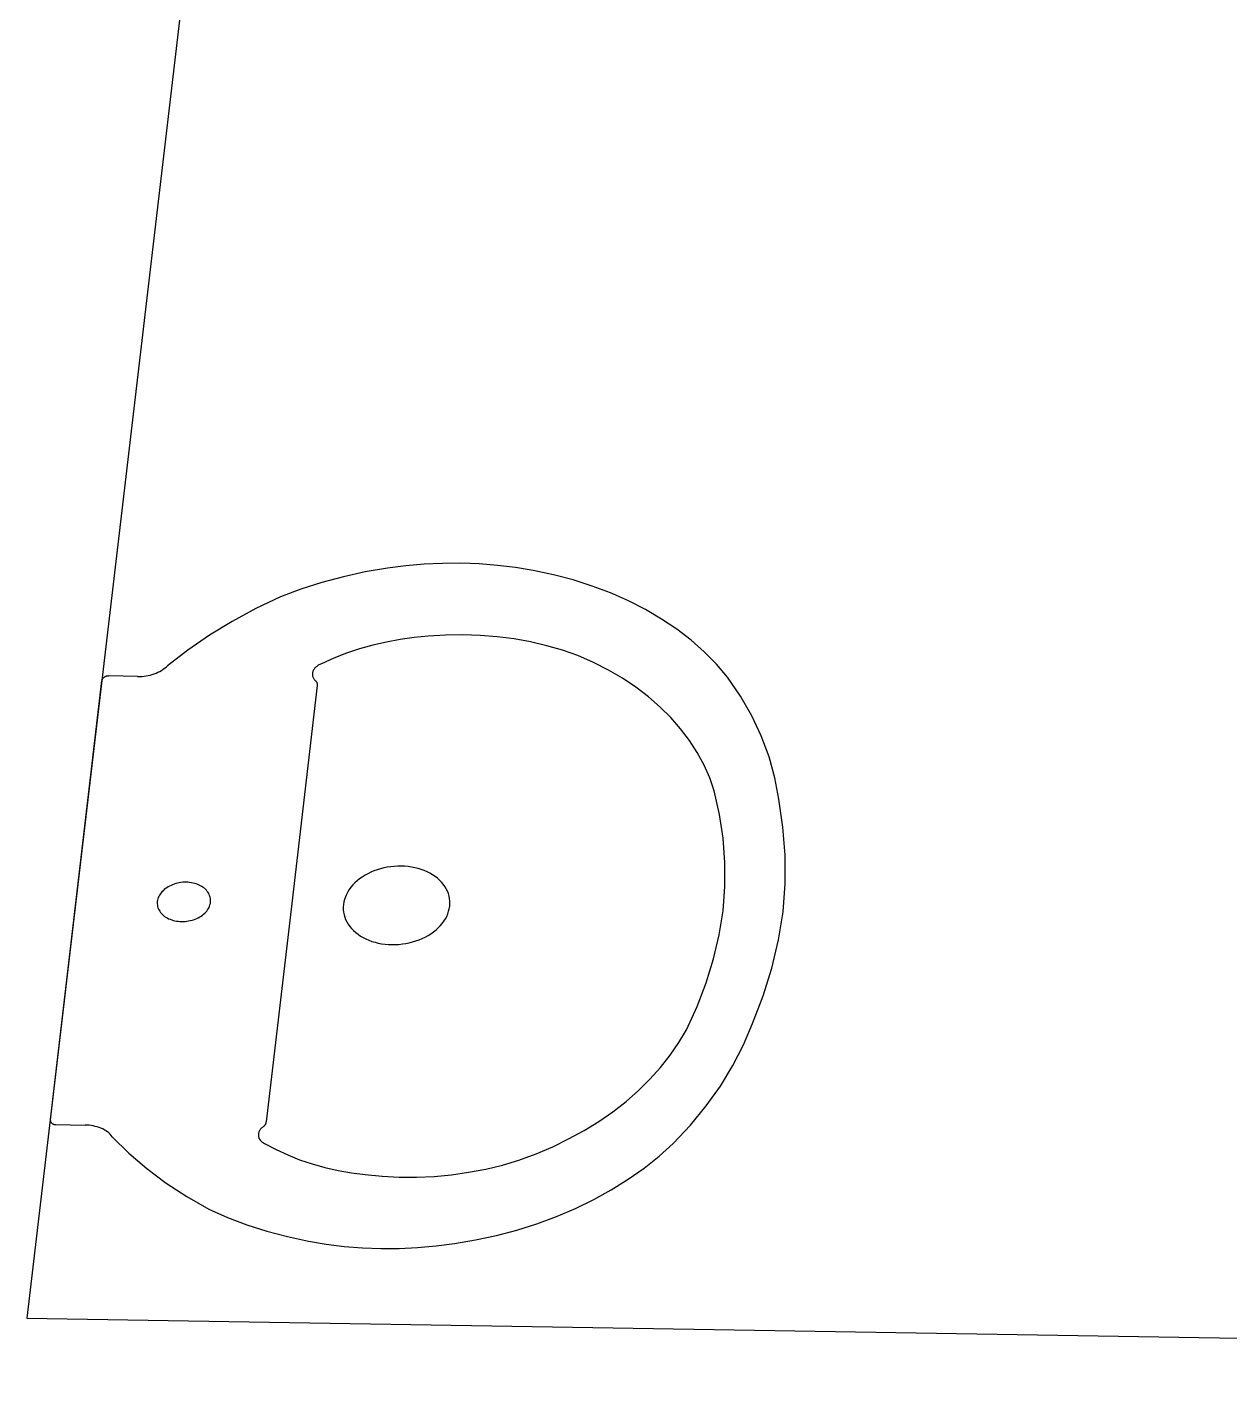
# Model space of a CAD drawing. Extents: x -68 to 264, y 51 to 115.
# Drawn here: x -63.208 to -62.303, y 74.777 to 75.793 of the extents above; entities that cross this region are included whole.
import ezdxf

# ---------------------------------------------------------------- set-up
doc = ezdxf.new("R2010")
doc.units = 0
doc.layers.get('0').update_dxf_attribs({"linetype": 'CONTINUOUS'})

msp = doc.modelspace()

# ---------------------------------------------------------------- linework, layer by layer
for p, q in [((-62.9758, 76.801), (-63.2082, 74.8218)), ((-62.9536, 75.3833), (-62.97, 75.3797)), ((-62.937, 75.3861), (-62.9536, 75.3833)), ((-62.9232, 75.3879), (-62.937, 75.3861)), ((-62.9094, 75.3892), (-62.9232, 75.3879)), ((-62.8955, 75.3898), (-62.9094, 75.3892)), ((-62.8816, 75.3899), (-62.8955, 75.3898)), ((-62.8678, 75.3894), (-62.8816, 75.3899)), ((-62.8541, 75.3883), (-62.8678, 75.3894)), ((-62.8406, 75.3866), (-62.8541, 75.3883)), ((-62.8273, 75.3843), (-62.8406, 75.3866)), ((-62.8121, 75.3812), (-62.8273, 75.3843)), ((-62.9862, 75.3754), (-63.002, 75.3704)), ((-62.97, 75.3797), (-62.9862, 75.3754)), ((-62.7973, 75.3773), (-62.8121, 75.3812)), ((-62.7829, 75.3727), (-62.7973, 75.3773)), ((-62.769, 75.3675), (-62.7829, 75.3727)), ((-63.0174, 75.3646), (-63.036, 75.3558)), ((-63.002, 75.3704), (-63.0174, 75.3646)), ((-62.7556, 75.3616), (-62.769, 75.3675)), ((-62.7428, 75.355), (-62.7556, 75.3616)), ((-63.036, 75.3558), (-63.0538, 75.3461)), ((-62.7307, 75.3479), (-62.7428, 75.355)), ((-63.0538, 75.3461), (-63.0709, 75.3357)), ((-62.7192, 75.3402), (-62.7307, 75.3479)), ((-63.0709, 75.3357), (-63.0871, 75.3246)), ((-62.9274, 75.3325), (-62.9377, 75.3306)), ((-62.9169, 75.3339), (-62.9274, 75.3325)), ((-62.9064, 75.3349), (-62.9169, 75.3339)), ((-62.8933, 75.3358), (-62.9064, 75.3349)), ((-62.8802, 75.336), (-62.8933, 75.3358)), ((-62.8672, 75.3356), (-62.8802, 75.336)), ((-62.8544, 75.3346), (-62.8672, 75.3356)), ((-62.8417, 75.3329), (-62.8544, 75.3346)), ((-62.8292, 75.3307), (-62.8417, 75.3329)), ((-62.7085, 75.3319), (-62.7192, 75.3402)), ((-62.6985, 75.3231), (-62.7085, 75.3319)), ((-63.0871, 75.3246), (-63.1025, 75.3128)), ((-62.9678, 75.3221), (-62.9774, 75.3184)), ((-62.958, 75.3254), (-62.9678, 75.3221)), ((-62.9479, 75.3282), (-62.958, 75.3254)), ((-62.9377, 75.3306), (-62.9479, 75.3282)), ((-62.817, 75.3278), (-62.8292, 75.3307)), ((-62.8051, 75.3244), (-62.817, 75.3278)), ((-62.7936, 75.3204), (-62.8051, 75.3244)), ((-62.6893, 75.3139), (-62.6985, 75.3231)), ((-63.1057, 75.3101), (-63.1046, 75.3109)), ((-63.1046, 75.3109), (-63.1035, 75.3118)), ((-63.1035, 75.3118), (-63.1025, 75.3128)), ((-62.9919, 75.3106), (-62.9922, 75.3101)), ((-62.9915, 75.3111), (-62.9919, 75.3106)), ((-62.9911, 75.3115), (-62.9915, 75.3111)), ((-62.9906, 75.3119), (-62.9911, 75.3115)), ((-62.9902, 75.3123), (-62.9906, 75.3119)), ((-62.9896, 75.3127), (-62.9902, 75.3123)), ((-62.9891, 75.3131), (-62.9896, 75.3127)), ((-62.9885, 75.3134), (-62.9891, 75.3131)), ((-62.9879, 75.3137), (-62.9885, 75.3134)), ((-62.9873, 75.314), (-62.9879, 75.3137)), ((-62.9866, 75.3143), (-62.9873, 75.314)), ((-62.9774, 75.3184), (-62.9866, 75.3143)), ((-62.7819, 75.3152), (-62.7936, 75.3204)), ((-62.7707, 75.3095), (-62.7819, 75.3152)), ((-62.681, 75.3042), (-62.6893, 75.3139)), ((-63.1906, 74.9714), (-63.1519, 75.3013)), ((-63.1518, 75.3018), (-63.1519, 75.3016)), ((-63.1519, 75.3016), (-63.1519, 75.3013)), ((-63.1517, 75.3022), (-63.1518, 75.302)), ((-63.1518, 75.302), (-63.1518, 75.3018)), ((-63.1516, 75.3025), (-63.1517, 75.3022)), ((-63.1515, 75.3027), (-63.1516, 75.3025)), ((-63.1514, 75.3029), (-63.1515, 75.3027)), ((-63.1512, 75.3031), (-63.1514, 75.3029)), ((-63.151, 75.3033), (-63.1512, 75.3031)), ((-63.1508, 75.3035), (-63.151, 75.3033)), ((-63.1506, 75.3037), (-63.1508, 75.3035)), ((-63.1504, 75.3039), (-63.1506, 75.3037)), ((-63.1502, 75.304), (-63.1504, 75.3039)), ((-63.15, 75.3042), (-63.1502, 75.304)), ((-63.1497, 75.3043), (-63.15, 75.3042)), ((-63.1494, 75.3045), (-63.1497, 75.3043)), ((-63.1492, 75.3046), (-63.1494, 75.3045)), ((-63.1489, 75.3047), (-63.1492, 75.3046)), ((-63.1486, 75.3048), (-63.1489, 75.3047)), ((-63.1483, 75.3049), (-63.1486, 75.3048)), ((-63.148, 75.3049), (-63.1483, 75.3049)), ((-63.1477, 75.305), (-63.148, 75.3049)), ((-63.1474, 75.305), (-63.1477, 75.305)), ((-63.147, 75.305), (-63.1474, 75.305)), ((-63.1467, 75.3051), (-63.147, 75.305)), ((-63.1249, 75.3047), (-63.1467, 75.3051)), ((-63.1249, 75.3047), (-63.1233, 75.3047)), ((-63.1233, 75.3047), (-63.1217, 75.3047)), ((-63.1217, 75.3047), (-63.1201, 75.3049)), ((-63.1201, 75.3049), (-63.1185, 75.3051)), ((-63.1185, 75.3051), (-63.117, 75.3054)), ((-63.117, 75.3054), (-63.1154, 75.3057)), ((-63.1154, 75.3057), (-63.1139, 75.3062)), ((-63.1139, 75.3062), (-63.1124, 75.3067)), ((-63.1124, 75.3067), (-63.111, 75.3072)), ((-63.111, 75.3072), (-63.1096, 75.3079)), ((-63.1096, 75.3079), (-63.1082, 75.3085)), ((-63.1082, 75.3085), (-63.107, 75.3093)), ((-63.107, 75.3093), (-63.1057, 75.3101)), ((-62.9933, 75.3076), (-62.9934, 75.3071)), ((-62.9934, 75.3071), (-62.9934, 75.3066)), ((-62.9934, 75.3066), (-62.9934, 75.306)), ((-62.9934, 75.306), (-62.9934, 75.3055)), ((-62.9934, 75.3055), (-62.9933, 75.305)), ((-62.9932, 75.3081), (-62.9933, 75.3076)), ((-62.9933, 75.305), (-62.9931, 75.3045)), ((-62.993, 75.3086), (-62.9932, 75.3081)), ((-62.9931, 75.3045), (-62.9929, 75.304)), ((-62.9928, 75.3091), (-62.993, 75.3086)), ((-62.9929, 75.304), (-62.9927, 75.3035)), ((-62.9925, 75.3096), (-62.9928, 75.3091)), ((-62.9927, 75.3035), (-62.9924, 75.303)), ((-62.9922, 75.3101), (-62.9925, 75.3096)), ((-62.9924, 75.303), (-62.9921, 75.3026)), ((-62.9921, 75.3026), (-62.9918, 75.3022)), ((-62.9918, 75.3022), (-62.9914, 75.3017)), ((-62.9914, 75.3017), (-62.991, 75.3013)), ((-62.9907, 75.3011), (-62.991, 75.3013)), ((-62.9905, 75.301), (-62.9907, 75.3011)), ((-62.9904, 75.3007), (-62.9905, 75.301)), ((-62.9902, 75.3005), (-62.9904, 75.3007)), ((-62.9901, 75.3003), (-62.9902, 75.3005)), ((-62.9899, 75.3001), (-62.9901, 75.3003)), ((-62.7601, 75.3033), (-62.7707, 75.3095)), ((-62.75, 75.2966), (-62.7601, 75.3033)), ((-62.6712, 75.2899), (-62.681, 75.3042)), ((-62.9897, 75.2978), (-63.0089, 75.1338)), ((-62.9898, 75.2998), (-62.9899, 75.3001)), ((-62.9897, 75.2996), (-62.9898, 75.2998)), ((-62.9897, 75.2993), (-62.9897, 75.2996)), ((-62.9896, 75.2991), (-62.9897, 75.2993)), ((-62.9897, 75.2978), (-62.9896, 75.2981)), ((-62.9896, 75.2988), (-62.9896, 75.2991)), ((-62.9896, 75.2986), (-62.9896, 75.2988)), ((-62.9896, 75.2983), (-62.9896, 75.2986)), ((-62.9896, 75.2981), (-62.9896, 75.2983)), ((-62.7406, 75.2894), (-62.75, 75.2966)), ((-62.7318, 75.2817), (-62.7406, 75.2894)), ((-62.7237, 75.2737), (-62.7318, 75.2817)), ((-62.6628, 75.2751), (-62.6712, 75.2899)), ((-62.7163, 75.2653), (-62.7237, 75.2737)), ((-62.6556, 75.2599), (-62.6628, 75.2751)), ((-62.7096, 75.2565), (-62.7163, 75.2653)), ((-62.6498, 75.2443), (-62.6556, 75.2599)), ((-62.7038, 75.2474), (-62.7096, 75.2565)), ((-62.6987, 75.238), (-62.7038, 75.2474)), ((-62.6455, 75.2284), (-62.6498, 75.2443)), ((-62.6944, 75.2284), (-62.6987, 75.238)), ((-62.691, 75.2186), (-62.6944, 75.2284)), ((-62.6425, 75.2123), (-62.6455, 75.2284)), ((-62.6871, 75.2008), (-62.691, 75.2186)), ((-62.6393, 75.1913), (-62.6425, 75.2123)), ((-62.6844, 75.1829), (-62.6871, 75.2008)), ((-62.6377, 75.1702), (-62.6393, 75.1913)), ((-62.6831, 75.1648), (-62.6844, 75.1829)), ((-62.6376, 75.149), (-62.6377, 75.1702)), ((-62.9471, 75.1584), (-62.9494, 75.1574)), ((-62.9447, 75.1592), (-62.9471, 75.1584)), ((-62.9422, 75.16), (-62.9447, 75.1592)), ((-62.9397, 75.1606), (-62.9422, 75.16)), ((-62.9371, 75.1612), (-62.9397, 75.1606)), ((-62.9345, 75.1615), (-62.9371, 75.1612)), ((-62.9319, 75.1618), (-62.9345, 75.1615)), ((-62.9292, 75.162), (-62.9319, 75.1618)), ((-62.9266, 75.162), (-62.9292, 75.162)), ((-62.924, 75.1619), (-62.9266, 75.162)), ((-62.9214, 75.1617), (-62.924, 75.1619)), ((-62.9189, 75.1613), (-62.9214, 75.1617)), ((-62.9164, 75.1608), (-62.9189, 75.1613)), ((-62.9139, 75.1602), (-62.9164, 75.1608)), ((-62.9116, 75.1595), (-62.9139, 75.1602)), ((-62.9093, 75.1587), (-62.9116, 75.1595)), ((-62.9071, 75.1577), (-62.9093, 75.1587)), ((-62.6831, 75.1466), (-62.6831, 75.1648)), ((-63.0986, 75.148), (-63.0998, 75.1475)), ((-63.0974, 75.1485), (-63.0986, 75.148)), ((-63.0961, 75.1488), (-63.0974, 75.1485)), ((-63.0949, 75.1492), (-63.0961, 75.1488)), ((-63.0936, 75.1494), (-63.0949, 75.1492)), ((-63.0923, 75.1496), (-63.0936, 75.1494)), ((-63.091, 75.1498), (-63.0923, 75.1496)), ((-63.0897, 75.1498), (-63.091, 75.1498)), ((-63.0884, 75.1498), (-63.0897, 75.1498)), ((-63.0871, 75.1498), (-63.0884, 75.1498)), ((-63.0858, 75.1497), (-63.0871, 75.1498)), ((-63.0845, 75.1495), (-63.0858, 75.1497)), ((-63.0832, 75.1492), (-63.0845, 75.1495)), ((-63.082, 75.1489), (-63.0832, 75.1492)), ((-63.0808, 75.1486), (-63.082, 75.1489)), ((-63.0797, 75.1482), (-63.0808, 75.1486)), ((-63.0786, 75.1477), (-63.0797, 75.1482)), ((-62.9614, 75.1494), (-62.963, 75.1478)), ((-62.9597, 75.151), (-62.9614, 75.1494)), ((-62.9579, 75.1524), (-62.9597, 75.151)), ((-62.9559, 75.1538), (-62.9579, 75.1524)), ((-62.9538, 75.1551), (-62.9559, 75.1538)), ((-62.9517, 75.1563), (-62.9538, 75.1551)), ((-62.9494, 75.1574), (-62.9517, 75.1563)), ((-62.905, 75.1566), (-62.9071, 75.1577)), ((-62.903, 75.1555), (-62.905, 75.1566)), ((-62.9011, 75.1542), (-62.903, 75.1555)), ((-62.8993, 75.1529), (-62.9011, 75.1542)), ((-62.8977, 75.1514), (-62.8993, 75.1529)), ((-62.8962, 75.1499), (-62.8977, 75.1514)), ((-62.8949, 75.1483), (-62.8962, 75.1499)), ((-62.8937, 75.1467), (-62.8949, 75.1483)), ((-62.6392, 75.1277), (-62.6376, 75.149)), ((-63.1094, 75.1383), (-63.1097, 75.1373)), ((-63.109, 75.1392), (-63.1094, 75.1383)), ((-63.1085, 75.1401), (-63.109, 75.1392)), ((-63.1079, 75.141), (-63.1085, 75.1401)), ((-63.1073, 75.1419), (-63.1079, 75.141)), ((-63.1066, 75.1427), (-63.1073, 75.1419)), ((-63.1058, 75.1435), (-63.1066, 75.1427)), ((-63.1049, 75.1443), (-63.1058, 75.1435)), ((-63.104, 75.1451), (-63.1049, 75.1443)), ((-63.103, 75.1457), (-63.104, 75.1451)), ((-63.102, 75.1464), (-63.103, 75.1457)), ((-63.1009, 75.147), (-63.102, 75.1464)), ((-63.0998, 75.1475), (-63.1009, 75.147)), ((-63.0775, 75.1472), (-63.0786, 75.1477)), ((-63.0765, 75.1466), (-63.0775, 75.1472)), ((-63.0756, 75.146), (-63.0765, 75.1466)), ((-63.0747, 75.1453), (-63.0756, 75.146)), ((-63.0739, 75.1446), (-63.0747, 75.1453)), ((-63.0732, 75.1438), (-63.0739, 75.1446)), ((-63.0725, 75.143), (-63.0732, 75.1438)), ((-63.0719, 75.1422), (-63.0725, 75.143)), ((-63.0714, 75.1413), (-63.0719, 75.1422)), ((-63.071, 75.1404), (-63.0714, 75.1413)), ((-63.0706, 75.1395), (-63.071, 75.1404)), ((-63.0703, 75.1386), (-63.0706, 75.1395)), ((-63.0701, 75.1376), (-63.0703, 75.1386)), ((-62.9686, 75.1389), (-62.9693, 75.137)), ((-62.9678, 75.1407), (-62.9686, 75.1389)), ((-62.9668, 75.1426), (-62.9678, 75.1407)), ((-62.9657, 75.1444), (-62.9668, 75.1426)), ((-62.9644, 75.1461), (-62.9657, 75.1444)), ((-62.963, 75.1478), (-62.9644, 75.1461)), ((-62.8927, 75.1449), (-62.8937, 75.1467)), ((-62.8918, 75.1432), (-62.8927, 75.1449)), ((-62.8911, 75.1413), (-62.8918, 75.1432)), ((-62.8905, 75.1395), (-62.8911, 75.1413)), ((-62.8902, 75.1376), (-62.8905, 75.1395)), ((-62.6843, 75.1284), (-62.6831, 75.1466)), ((-63.1101, 75.1354), (-63.1102, 75.1344)), ((-63.1102, 75.1344), (-63.1102, 75.1335)), ((-63.1102, 75.1335), (-63.11, 75.1325)), ((-63.1099, 75.1364), (-63.1101, 75.1354)), ((-63.11, 75.1325), (-63.1099, 75.1316)), ((-63.1097, 75.1373), (-63.1099, 75.1364)), ((-63.1099, 75.1316), (-63.1096, 75.1306)), ((-63.1096, 75.1306), (-63.1092, 75.1297)), ((-63.1092, 75.1297), (-63.1088, 75.1288)), ((-63.1088, 75.1288), (-63.1083, 75.128)), ((-63.1083, 75.128), (-63.1077, 75.1271)), ((-63.0736, 75.1274), (-63.0729, 75.1282)), ((-63.0729, 75.1282), (-63.0723, 75.1291)), ((-63.0723, 75.1291), (-63.0717, 75.13)), ((-63.0717, 75.13), (-63.0712, 75.1309)), ((-63.0712, 75.1309), (-63.0708, 75.1319)), ((-63.0708, 75.1319), (-63.0705, 75.1328)), ((-63.0705, 75.1328), (-63.0702, 75.1338)), ((-63.0702, 75.1338), (-63.0701, 75.1347)), ((-63.07, 75.1367), (-63.0701, 75.1376)), ((-63.0701, 75.1347), (-63.07, 75.1357)), ((-63.07, 75.1357), (-63.07, 75.1367)), ((-63.0089, 75.1338), (-63.0282, 74.9696)), ((-62.9701, 75.1331), (-62.9702, 75.1312)), ((-62.9702, 75.1312), (-62.9702, 75.1292)), ((-62.9702, 75.1292), (-62.97, 75.1273)), ((-62.9698, 75.135), (-62.9701, 75.1331)), ((-62.9693, 75.137), (-62.9698, 75.135)), ((-62.8915, 75.1261), (-62.8909, 75.128)), ((-62.8909, 75.128), (-62.8904, 75.1299)), ((-62.8904, 75.1299), (-62.8901, 75.1318)), ((-62.89, 75.1357), (-62.8902, 75.1376)), ((-62.8901, 75.1318), (-62.8899, 75.1337)), ((-62.8899, 75.1337), (-62.89, 75.1357)), ((-62.6873, 75.1103), (-62.6843, 75.1284)), ((-62.6426, 75.1065), (-62.6392, 75.1277)), ((-63.1077, 75.1271), (-63.107, 75.1263)), ((-63.107, 75.1263), (-63.1063, 75.1256)), ((-63.1063, 75.1256), (-63.1055, 75.1249)), ((-63.1055, 75.1249), (-63.1046, 75.1242)), ((-63.1046, 75.1242), (-63.1036, 75.1236)), ((-63.1036, 75.1236), (-63.1026, 75.123)), ((-63.1026, 75.123), (-63.1016, 75.1224)), ((-63.1016, 75.1224), (-63.1005, 75.122)), ((-63.1005, 75.122), (-63.0993, 75.1216)), ((-63.0993, 75.1216), (-63.0982, 75.1212)), ((-63.0982, 75.1212), (-63.0969, 75.1209)), ((-63.0969, 75.1209), (-63.0957, 75.1206)), ((-63.0957, 75.1206), (-63.0944, 75.1205)), ((-63.0944, 75.1205), (-63.0931, 75.1204)), ((-63.0931, 75.1204), (-63.0918, 75.1203)), ((-63.0918, 75.1203), (-63.0905, 75.1203)), ((-63.0905, 75.1203), (-63.0892, 75.1204)), ((-63.0892, 75.1204), (-63.0879, 75.1205)), ((-63.0879, 75.1205), (-63.0866, 75.1207)), ((-63.0866, 75.1207), (-63.0853, 75.121)), ((-63.0853, 75.121), (-63.084, 75.1213)), ((-63.084, 75.1213), (-63.0828, 75.1217)), ((-63.0828, 75.1217), (-63.0816, 75.1221)), ((-63.0816, 75.1221), (-63.0804, 75.1226)), ((-63.0804, 75.1226), (-63.0793, 75.1232)), ((-63.0793, 75.1232), (-63.0782, 75.1238)), ((-63.0782, 75.1238), (-63.0772, 75.1244)), ((-63.0772, 75.1244), (-63.0762, 75.1251)), ((-63.0762, 75.1251), (-63.0753, 75.1258)), ((-63.0753, 75.1258), (-63.0744, 75.1266)), ((-63.0744, 75.1266), (-63.0736, 75.1274)), ((-62.97, 75.1273), (-62.9696, 75.1254)), ((-62.9696, 75.1254), (-62.9691, 75.1236)), ((-62.9691, 75.1236), (-62.9684, 75.1218)), ((-62.9684, 75.1218), (-62.9675, 75.12)), ((-62.9675, 75.12), (-62.9664, 75.1183)), ((-62.9664, 75.1183), (-62.9653, 75.1166)), ((-62.8972, 75.1171), (-62.8957, 75.1188)), ((-62.8957, 75.1188), (-62.8944, 75.1205)), ((-62.8944, 75.1205), (-62.8933, 75.1223)), ((-62.8933, 75.1223), (-62.8923, 75.1242)), ((-62.8923, 75.1242), (-62.8915, 75.1261)), ((-62.9653, 75.1166), (-62.9639, 75.115)), ((-62.9639, 75.115), (-62.9624, 75.1135)), ((-62.9624, 75.1135), (-62.9608, 75.112)), ((-62.9608, 75.112), (-62.959, 75.1107)), ((-62.959, 75.1107), (-62.9572, 75.1094)), ((-62.9572, 75.1094), (-62.9552, 75.1083)), ((-62.9552, 75.1083), (-62.9531, 75.1072)), ((-62.9531, 75.1072), (-62.9509, 75.1063)), ((-62.9131, 75.1066), (-62.9107, 75.1075)), ((-62.9107, 75.1075), (-62.9085, 75.1086)), ((-62.9085, 75.1086), (-62.9063, 75.1098)), ((-62.9063, 75.1098), (-62.9042, 75.1111)), ((-62.9042, 75.1111), (-62.9023, 75.1125)), ((-62.9023, 75.1125), (-62.9004, 75.114)), ((-62.9004, 75.114), (-62.8987, 75.1155)), ((-62.8987, 75.1155), (-62.8972, 75.1171)), ((-62.6916, 75.0922), (-62.6873, 75.1103)), ((-62.9509, 75.1063), (-62.9486, 75.1054)), ((-62.9486, 75.1054), (-62.9462, 75.1047)), ((-62.9462, 75.1047), (-62.9438, 75.1041)), ((-62.9438, 75.1041), (-62.9413, 75.1036)), ((-62.9413, 75.1036), (-62.9387, 75.1033)), ((-62.9387, 75.1033), (-62.9361, 75.103)), ((-62.9361, 75.103), (-62.9335, 75.1029)), ((-62.9335, 75.1029), (-62.9309, 75.1029)), ((-62.9309, 75.1029), (-62.9283, 75.1031)), ((-62.9283, 75.1031), (-62.9257, 75.1034)), ((-62.9257, 75.1034), (-62.9231, 75.1038)), ((-62.9231, 75.1038), (-62.9205, 75.1043)), ((-62.9205, 75.1043), (-62.918, 75.1049)), ((-62.918, 75.1049), (-62.9155, 75.1057)), ((-62.9155, 75.1057), (-62.9131, 75.1066)), ((-62.6476, 75.0853), (-62.6426, 75.1065)), ((-62.6971, 75.0742), (-62.6916, 75.0922)), ((-62.6541, 75.0643), (-62.6476, 75.0853)), ((-62.7039, 75.0564), (-62.6971, 75.0742)), ((-62.712, 75.0388), (-62.7039, 75.0564)), ((-62.6622, 75.0435), (-62.6541, 75.0643)), ((-62.7177, 75.0292), (-62.712, 75.0388)), ((-62.6689, 75.0276), (-62.6622, 75.0435)), ((-62.7242, 75.0197), (-62.7177, 75.0292)), ((-62.677, 75.0119), (-62.6689, 75.0276)), ((-62.7314, 75.0105), (-62.7242, 75.0197)), ((-62.7394, 75.0017), (-62.7314, 75.0105)), ((-62.6864, 74.9965), (-62.677, 75.0119)), ((-62.7481, 74.9931), (-62.7394, 75.0017)), ((-62.697, 74.9816), (-62.6864, 74.9965)), ((-62.7574, 74.985), (-62.7481, 74.9931)), ((-62.7779, 74.9699), (-62.7674, 74.9772)), ((-62.7674, 74.9772), (-62.7574, 74.985)), ((-62.7089, 74.9671), (-62.697, 74.9816)), ((-63.1906, 74.9714), (-63.1907, 74.9712)), ((-63.1907, 74.9712), (-63.1907, 74.9709)), ((-63.1907, 74.9709), (-63.1907, 74.9707)), ((-63.1907, 74.9707), (-63.1906, 74.9705)), ((-63.1906, 74.9705), (-63.1906, 74.9702)), ((-63.1906, 74.9702), (-63.1905, 74.97)), ((-63.1905, 74.97), (-63.1905, 74.9698)), ((-63.1905, 74.9698), (-63.1904, 74.9696)), ((-63.1904, 74.9696), (-63.1902, 74.9694)), ((-63.1902, 74.9694), (-63.1901, 74.9692)), ((-63.1901, 74.9692), (-63.1899, 74.969)), ((-63.1899, 74.969), (-63.1898, 74.9688)), ((-63.1898, 74.9688), (-63.1896, 74.9686)), ((-63.1896, 74.9686), (-63.1894, 74.9685)), ((-63.1894, 74.9685), (-63.1892, 74.9683)), ((-63.1892, 74.9683), (-63.1889, 74.9682)), ((-63.1889, 74.9682), (-63.1887, 74.9681)), ((-63.1887, 74.9681), (-63.1884, 74.9679)), ((-63.1884, 74.9679), (-63.1881, 74.9678)), ((-63.1881, 74.9678), (-63.1879, 74.9677)), ((-63.1879, 74.9677), (-63.1876, 74.9677)), ((-63.1876, 74.9677), (-63.1873, 74.9676)), ((-63.1873, 74.9676), (-63.187, 74.9676)), ((-63.187, 74.9676), (-63.1867, 74.9675)), ((-63.1867, 74.9675), (-63.1864, 74.9675)), ((-63.1864, 74.9675), (-63.1645, 74.9672)), ((-63.1629, 74.9671), (-63.1645, 74.9672)), ((-63.1613, 74.967), (-63.1629, 74.9671)), ((-63.1598, 74.9668), (-63.1613, 74.967)), ((-63.1583, 74.9665), (-63.1598, 74.9668)), ((-63.1568, 74.9662), (-63.1583, 74.9665)), ((-63.1553, 74.9658), (-63.1568, 74.9662)), ((-63.1539, 74.9653), (-63.1553, 74.9658)), ((-63.1525, 74.9648), (-63.1539, 74.9653)), ((-63.0317, 74.9649), (-63.0321, 74.9645)), ((-63.0313, 74.9653), (-63.0317, 74.9649)), ((-63.0308, 74.9657), (-63.0313, 74.9653)), ((-63.0303, 74.9661), (-63.0308, 74.9657)), ((-63.0303, 74.9661), (-63.03, 74.9663)), ((-63.03, 74.9663), (-63.0297, 74.9665)), ((-63.0297, 74.9665), (-63.0295, 74.9667)), ((-63.0295, 74.9667), (-63.0293, 74.9669)), ((-63.0293, 74.9669), (-63.0291, 74.9671)), ((-63.0291, 74.9671), (-63.0289, 74.9674)), ((-63.0289, 74.9674), (-63.0288, 74.9676)), ((-63.0288, 74.9676), (-63.0286, 74.9678)), ((-63.0286, 74.9678), (-63.0285, 74.9681)), ((-63.0285, 74.9681), (-63.0284, 74.9683)), ((-63.0284, 74.9683), (-63.0283, 74.9686)), ((-63.0283, 74.9686), (-63.0282, 74.9688)), ((-63.0282, 74.9693), (-63.0282, 74.9696)), ((-63.0282, 74.9691), (-63.0282, 74.9693)), ((-63.0282, 74.9688), (-63.0282, 74.9691)), ((-62.789, 74.963), (-62.7779, 74.9699)), ((-62.722, 74.9532), (-62.7089, 74.9671)), ((-63.1512, 74.9642), (-63.1525, 74.9648)), ((-63.15, 74.9635), (-63.1512, 74.9642)), ((-63.1488, 74.9628), (-63.15, 74.9635)), ((-63.1477, 74.962), (-63.1488, 74.9628)), ((-63.1467, 74.9612), (-63.1477, 74.962)), ((-63.1457, 74.9603), (-63.1467, 74.9612)), ((-63.1448, 74.9593), (-63.1457, 74.9603)), ((-63.144, 74.9584), (-63.1448, 74.9593)), ((-63.144, 74.9584), (-63.1316, 74.9461)), ((-63.0339, 74.961), (-63.034, 74.9605)), ((-63.034, 74.9605), (-63.034, 74.96)), ((-63.034, 74.96), (-63.034, 74.9594)), ((-63.034, 74.9594), (-63.034, 74.9589)), ((-63.034, 74.9589), (-63.0339, 74.9584)), ((-63.0338, 74.9615), (-63.0339, 74.961)), ((-63.0339, 74.9584), (-63.0338, 74.9579)), ((-63.0336, 74.962), (-63.0338, 74.9615)), ((-63.0338, 74.9579), (-63.0336, 74.9574)), ((-63.0334, 74.9625), (-63.0336, 74.962)), ((-63.0336, 74.9574), (-63.0333, 74.9569)), ((-63.0331, 74.963), (-63.0334, 74.9625)), ((-63.0333, 74.9569), (-63.0331, 74.9564)), ((-63.0328, 74.9635), (-63.0331, 74.963)), ((-63.0331, 74.9564), (-63.0328, 74.956)), ((-63.0325, 74.964), (-63.0328, 74.9635)), ((-63.0328, 74.956), (-63.0324, 74.9555)), ((-63.0321, 74.9645), (-63.0325, 74.964)), ((-63.0324, 74.9555), (-63.032, 74.9551)), ((-63.032, 74.9551), (-63.0316, 74.9547)), ((-63.0316, 74.9547), (-63.0311, 74.9544)), ((-62.8126, 74.9508), (-62.8006, 74.9567)), ((-62.8006, 74.9567), (-62.789, 74.963)), ((-63.1316, 74.9461), (-63.118, 74.9344)), ((-63.0311, 74.9544), (-63.0306, 74.954)), ((-63.0306, 74.954), (-63.0301, 74.9537)), ((-63.0301, 74.9537), (-63.0295, 74.9534)), ((-63.0295, 74.9534), (-63.029, 74.9531)), ((-63.029, 74.9531), (-63.0207, 74.9487)), ((-63.0207, 74.9487), (-63.012, 74.9447)), ((-63.012, 74.9447), (-63.003, 74.9411)), ((-62.838, 74.9407), (-62.8251, 74.9455)), ((-62.8251, 74.9455), (-62.8126, 74.9508)), ((-62.7325, 74.9438), (-62.722, 74.9532)), ((-63.118, 74.9344), (-63.1034, 74.9235)), ((-63.003, 74.9411), (-62.9937, 74.9379)), ((-62.9937, 74.9379), (-62.984, 74.9352)), ((-62.984, 74.9352), (-62.9741, 74.933)), ((-62.863, 74.934), (-62.8504, 74.9371)), ((-62.8504, 74.9371), (-62.838, 74.9407)), ((-62.7558, 74.9264), (-62.7438, 74.9348)), ((-62.7438, 74.9348), (-62.7325, 74.9438)), ((-62.9741, 74.933), (-62.964, 74.9312)), ((-62.964, 74.9312), (-62.9538, 74.9299)), ((-62.9538, 74.9299), (-62.941, 74.9286)), ((-62.941, 74.9286), (-62.928, 74.928)), ((-62.928, 74.928), (-62.915, 74.9279)), ((-62.915, 74.9279), (-62.9019, 74.9285)), ((-62.9019, 74.9285), (-62.8888, 74.9297)), ((-62.8888, 74.9297), (-62.8759, 74.9316)), ((-62.8759, 74.9316), (-62.863, 74.934)), ((-62.7685, 74.9185), (-62.7558, 74.9264)), ((-63.1034, 74.9235), (-63.0878, 74.9133)), ((-62.7817, 74.9112), (-62.7685, 74.9185)), ((-63.0878, 74.9133), (-63.0714, 74.9039)), ((-63.0714, 74.9039), (-63.0574, 74.8977)), ((-62.8098, 74.8984), (-62.7955, 74.9045)), ((-62.7955, 74.9045), (-62.7817, 74.9112)), ((-63.0574, 74.8977), (-63.0428, 74.8921)), ((-62.8245, 74.8929), (-62.8098, 74.8984)), ((-63.0428, 74.8921), (-63.0277, 74.8873)), ((-63.0277, 74.8873), (-63.0122, 74.8832)), ((-62.8707, 74.8807), (-62.855, 74.8841)), ((-62.855, 74.8841), (-62.8396, 74.8882)), ((-62.8396, 74.8882), (-62.8245, 74.8929)), ((-63.0122, 74.8832), (-62.9963, 74.8798)), ((-62.9963, 74.8798), (-62.983, 74.8776)), ((-62.983, 74.8776), (-62.9695, 74.8759)), ((-62.9695, 74.8759), (-62.9558, 74.8748)), ((-62.9558, 74.8748), (-62.942, 74.8742)), ((-62.942, 74.8742), (-62.9281, 74.8743)), ((-62.9281, 74.8743), (-62.9142, 74.875)), ((-62.9142, 74.875), (-62.9003, 74.8762)), ((-62.9003, 74.8762), (-62.8865, 74.878)), ((-62.8865, 74.878), (-62.8707, 74.8807)), ((-63.2082, 74.8218), (-59.5944, 74.7628))]:
    msp.add_line(p, q)

doc.saveas('drawing.dxf')
